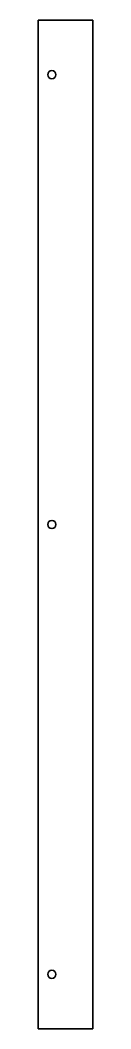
# Model space of a CAD drawing. Header units: millimetres. Extents: x 5 to 45, y -745 to -5.
import ezdxf

# ---------------------------------------------------------------- set-up
doc = ezdxf.new("R2010")
doc.units = ezdxf.units.MM
doc.header["$MEASUREMENT"] = 0
doc.layers.add('Layer 1', color=7, linetype='Continuous', lineweight=0)

# ---------------------------------------------------------------- blocks, each defined once
blk = doc.blocks.new('Block_0')
at = {"layer": 'Layer 1', "color": 250, "lineweight": 35, "true_color": 0x1d1d1b}
blk.add_lwpolyline([(45.11, -745.1), (5.11, -745.1), (5.11, -5.1), (45.11, -5.1)], close=True, dxfattribs=at)
for centre in [(15.11, -45.09), (15.11, -375.1), (15.11, -705.1)]:
    blk.add_circle(centre, 3, dxfattribs=at)

msp = doc.modelspace()

# ---------------------------------------------------------------- block references
at = {"layer": 'Layer 1'}
msp.add_blockref('Block_0', (0, 0), dxfattribs=at)

doc.saveas('drawing.dxf')
